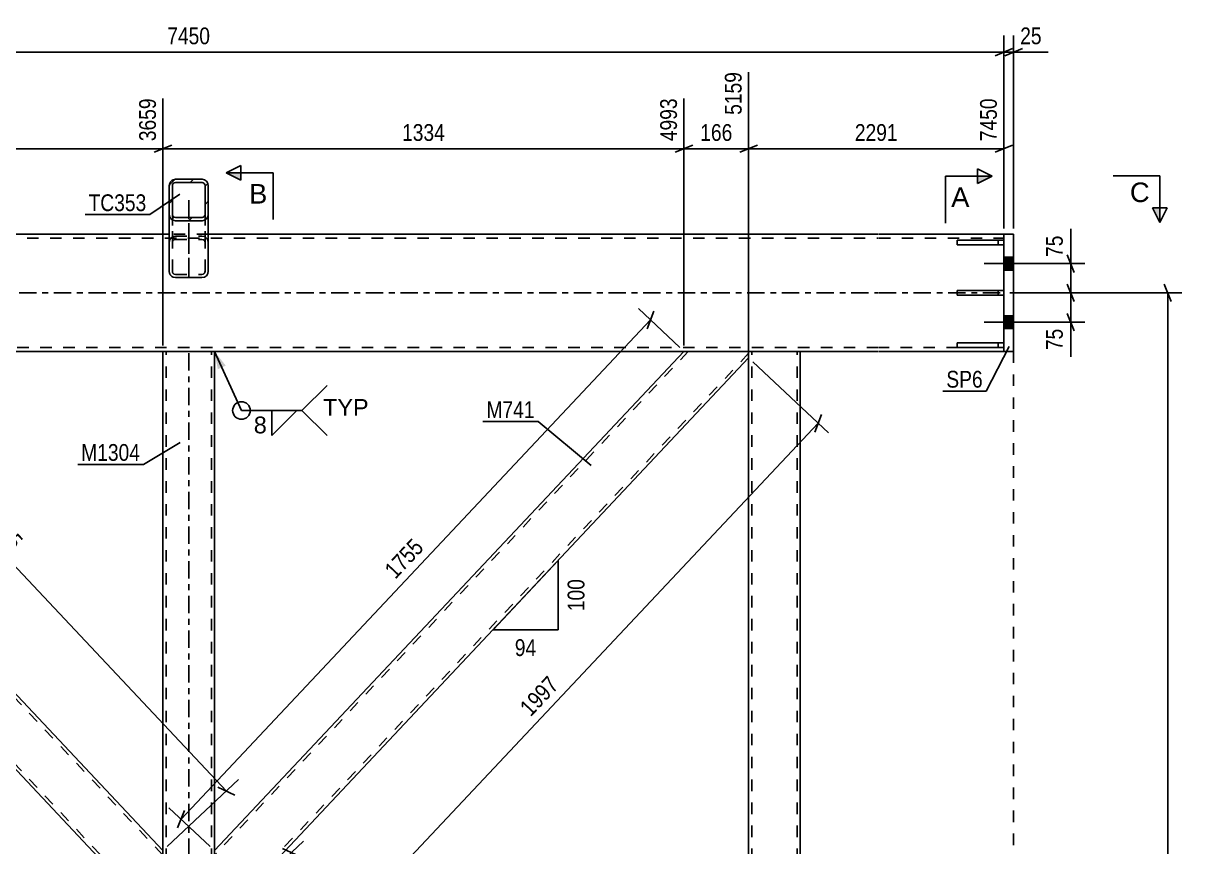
# Model space of a CAD drawing. Header units: millimetres. Extents: x 0 to 841, y 0 to 594.
# Drawn here: x 153.2 to 351, y 291.8 to 432.5 of the extents above; entities that cross this region are included whole.
import ezdxf

# ---------------------------------------------------------------- set-up
doc = ezdxf.new("R2010")
doc.units = ezdxf.units.MM
doc.linetypes.add('DXK_LINE_DOT2', pattern=[3.9198, 1.9599, -1.9599])
doc.linetypes.add('DXK_LINE_DOT3', pattern=[5.9187, 2.979, -0.9799, 0.9799, -0.9799])
doc.styles.add('Arial', font='arial.ttf', dxfattribs={"height": 0.2})
doc.styles.add('Arial Narrow', font='ARIALN.TTF', dxfattribs={"height": 0.2})

# ---------------------------------------------------------------- blocks, each defined once
blk = doc.blocks.new('Part-761543086-2784 - 2711')
at = {"color": 2, "linetype": 'Continuous'}
for p, q in [((178.11, 396.41), (63.7, 396.41)), ((299.16, 396.41), (184.77, 396.41)), ((320.6, 396.41), (299.26, 396.41)), ((63.7, 376.41), (299.16, 376.41)), ((299.26, 376.41), (320.6, 376.41))]:
    blk.add_line(p, q, dxfattribs=at)
at = {"color": 7, "linetype": 'DXK_LINE_DOT2'}
for p, q in [((63.7, 395.74), (299.16, 395.74)), ((184.77, 396.41), (178.11, 396.41)), ((299.26, 395.74), (320.6, 395.74)), ((320.6, 376.41), (320.6, 396.41)), ((299.16, 377.08), (63.7, 377.08)), ((320.6, 377.08), (299.26, 377.08))]:
    blk.add_line(p, q, dxfattribs=at)
at = {"color": 7, "linetype": 'DXK_LINE_DOT3'}
for p, q in [((63.7, 386.41), (299.16, 386.41)), ((299.26, 386.41), (320.6, 386.41))]:
    blk.add_line(p, q, dxfattribs=at)
blk = doc.blocks.new('Bolt-761543086-2791 - 2711')
at = {"linetype": 'Continuous'}
for points in [[(320.6, 392.51), (320.6, 390.31), (322.26, 390.31), (322.26, 392.51)], [(320.6, 392.51), (320.6, 390.31), (322.26, 390.31), (322.26, 392.51)], [(320.6, 382.51), (320.6, 380.31), (322.26, 380.31), (322.26, 382.51)], [(320.6, 382.51), (320.6, 380.31), (322.26, 380.31), (322.26, 382.51)]]:
    blk.add_hatch(color=1, dxfattribs=at).paths.add_polyline_path(points)
at = {"color": 1, "linetype": 'Continuous'}
for p, q in [((322.26, 392.51), (320.6, 392.51)), ((322.26, 392.51), (320.6, 392.51)), ((325.2, 391.41), (317.26, 391.41)), ((325.2, 391.41), (317.26, 391.41)), ((322.26, 390.31), (320.6, 390.31)), ((322.26, 390.31), (320.6, 390.31)), ((322.26, 382.51), (320.6, 382.51)), ((322.26, 382.51), (320.6, 382.51)), ((325.2, 381.41), (317.26, 381.41)), ((325.2, 381.41), (317.26, 381.41)), ((322.26, 380.31), (320.6, 380.31)), ((322.26, 380.31), (320.6, 380.31))]:
    blk.add_line(p, q, dxfattribs=at)
blk = doc.blocks.new('Part-761543086-2831 - 2711')
at = {"color": 7, "linetype": 'DXK_LINE_DOT2'}
for p, q in [((285.83, 376.41), (277.03, 376.41)), ((277.03, 375.31), (277.03, 376.41)), ((277.56, 183.74), (277.56, 376.41)), ((285.3, 183.74), (285.3, 376.41)), ((277.03, 183.74), (277.03, 184.84)), ((285.83, 183.74), (277.03, 183.74))]:
    blk.add_line(p, q, dxfattribs=at)
at = {"color": 2, "linetype": 'Continuous'}
for p, q in [((285.83, 183.74), (285.83, 376.41)), ((277.03, 184.84), (277.03, 375.31))]:
    blk.add_line(p, q, dxfattribs=at)
blk = doc.blocks.new('Part-761543086-2756 - 2711')
at = {"color": 2, "linetype": 'Continuous'}
for p, q in [((322.26, 396.41), (320.6, 396.41)), ((320.6, 396.41), (320.6, 376.41)), ((322.26, 396.41), (322.26, 376.41)), ((322.26, 376.41), (320.6, 376.41))]:
    blk.add_line(p, q, dxfattribs=at)
blk = doc.blocks.new('Part-761543086-2818 - 2711')
at = {"color": 2, "linetype": 'Continuous'}
for p, q in [((85.83, 375.31), (85.83, 376.41)), ((177.04, 291.17), (96.87, 376.41)), ((85.83, 375.31), (175.39, 280.08)), ((177.04, 278.33), (177.04, 291.17))]:
    blk.add_line(p, q, dxfattribs=at)
at = {"color": 7, "linetype": 'DXK_LINE_DOT2'}
for p, q in [((96.87, 376.41), (85.83, 376.41)), ((177.04, 279.11), (85.83, 376.09)), ((177.04, 290.39), (96.14, 376.41)), ((177.04, 278.33), (175.39, 280.08)), ((177.04, 279.11), (177.04, 279.16))]:
    blk.add_line(p, q, dxfattribs=at)
blk = doc.blocks.new('Part-761543086-2766 - 2711')
at = {"color": 2, "linetype": 'Continuous'}
for p, q in [((177.04, 291.17), (177.04, 376.41)), ((185.84, 291.18), (185.84, 376.41)), ((177.04, 186.16), (177.04, 268.98)), ((185.84, 186.16), (185.84, 268.97))]:
    blk.add_line(p, q, dxfattribs=at)
at = {"color": 7, "linetype": 'DXK_LINE_DOT2'}
for p, q in [((185.84, 376.41), (177.04, 376.41)), ((177.57, 183.74), (177.57, 376.41)), ((185.3, 183.74), (185.3, 376.41)), ((177.04, 268.98), (177.04, 291.17)), ((185.84, 268.97), (185.84, 291.18)), ((177.04, 183.74), (177.04, 186.16)), ((185.84, 183.74), (185.84, 186.16)), ((177.04, 183.74), (185.84, 183.74))]:
    blk.add_line(p, q, dxfattribs=at)
at = {"color": 7, "linetype": 'DXK_LINE_DOT3'}
blk.add_line((181.44, 183.74), (181.44, 376.41), dxfattribs=at)
blk = doc.blocks.new('Part-761543086-2768 - 2711')
at = {"color": 2, "linetype": 'Continuous'}
for p, q in [((312.6, 386.81), (320.6, 386.81)), ((312.6, 386.01), (312.6, 386.81)), ((320.6, 386.01), (312.6, 386.01)), ((320.6, 386.81), (320.6, 386.01))]:
    blk.add_line(p, q, dxfattribs=at)
at = {"color": 7, "linetype": 'DXK_LINE_DOT2'}
blk.add_line((319.6, 386.01), (319.6, 386.81), dxfattribs=at)
blk = doc.blocks.new('Part-761543086-2769 - 2711')
at = {"color": 2, "linetype": 'Continuous'}
for p, q in [((320.6, 395.43), (312.6, 395.43)), ((312.6, 394.63), (312.6, 395.43)), ((320.6, 394.63), (312.6, 394.63)), ((320.6, 395.43), (320.6, 394.63))]:
    blk.add_line(p, q, dxfattribs=at)
at = {"color": 7, "linetype": 'DXK_LINE_DOT2'}
blk.add_line((319.6, 394.63), (319.6, 395.43), dxfattribs=at)
blk = doc.blocks.new('Part-761543086-2770 - 2711')
at = {"color": 2, "linetype": 'Continuous'}
for p, q in [((312.6, 377.9), (320.6, 377.9)), ((312.6, 377.1), (312.6, 377.9)), ((320.6, 377.9), (320.6, 377.1)), ((320.6, 377.1), (312.6, 377.1))]:
    blk.add_line(p, q, dxfattribs=at)
at = {"color": 7, "linetype": 'DXK_LINE_DOT2'}
blk.add_line((319.6, 377.1), (319.6, 377.9), dxfattribs=at)
blk = doc.blocks.new('Part-761543086-2771 - 2711')
at = {"color": 7, "linetype": 'DXK_LINE_DOT2'}
for p, q in [((320.6, 386.81), (312.6, 386.81)), ((312.6, 386.81), (312.6, 386.01)), ((312.6, 386.01), (320.6, 386.01)), ((319.6, 386.01), (319.6, 386.81)), ((320.6, 386.01), (320.6, 386.81))]:
    blk.add_line(p, q, dxfattribs=at)
blk = doc.blocks.new('Part-761543086-2772 - 2711')
at = {"color": 7, "linetype": 'DXK_LINE_DOT2'}
for p, q in [((320.6, 395.43), (312.6, 395.43)), ((312.6, 395.43), (312.6, 394.63)), ((312.6, 394.63), (320.6, 394.63)), ((319.6, 394.63), (319.6, 395.43)), ((320.6, 394.63), (320.6, 395.43))]:
    blk.add_line(p, q, dxfattribs=at)
blk = doc.blocks.new('Part-761543086-2773 - 2711')
at = {"color": 7, "linetype": 'DXK_LINE_DOT2'}
for p, q in [((320.6, 377.9), (312.6, 377.9)), ((312.6, 377.9), (312.6, 377.1)), ((319.6, 377.1), (319.6, 377.9)), ((320.6, 377.1), (320.6, 377.9)), ((312.6, 377.1), (320.6, 377.1))]:
    blk.add_line(p, q, dxfattribs=at)
blk = doc.blocks.new('Part-761543086-2836 - 2711')
at = {"linetype": 'Continuous'}
h = blk.add_hatch(dxfattribs=at)
h.set_pattern_fill('', scale=0.7, style=0, pattern_type=0)
h.set_pattern_definition([(45, (184.6912, 405.105), (-1.57154, 1.57154), [])])
h.paths.add_polyline_path([(184.77, 404.67), (184.69, 405.1), (184.46, 405.47), (184.11, 405.72), (183.71, 405.81), (179.17, 405.81), (178.76, 405.72), (178.42, 405.47), (178.19, 405.1), (178.11, 404.67), (178.11, 399.85), (178.19, 399.41), (178.42, 399.04), (178.76, 398.8), (179.17, 398.71), (183.71, 398.71), (184.11, 398.8), (184.46, 399.04), (184.69, 399.41), (184.77, 399.85)])
h.paths.add_polyline_path([(184.2, 399.63), (184.08, 399.44), (183.91, 399.32), (183.71, 399.28), (179.17, 399.28), (178.97, 399.32), (178.8, 399.44), (178.68, 399.63), (178.64, 399.85), (178.64, 404.67), (178.68, 404.89), (178.8, 405.07), (178.97, 405.19), (179.17, 405.24), (183.71, 405.24), (183.91, 405.19), (184.08, 405.07), (184.2, 404.89), (184.24, 404.67), (184.24, 399.85)])
at = {"color": 2, "linetype": 'Continuous'}
for p, q in [((179.17, 405.81), (178.76, 405.72)), ((179.17, 405.81), (183.71, 405.81)), ((184.11, 405.72), (183.71, 405.81)), ((178.1, 394.96), (178.11, 404.67)), ((178.19, 405.1), (178.11, 404.67)), ((178.11, 399.85), (178.11, 404.67)), ((178.64, 404.67), (178.68, 404.89)), ((178.64, 399.85), (178.64, 404.67)), ((178.97, 405.19), (179.17, 405.24)), ((179.17, 405.24), (183.71, 405.24)), ((183.71, 405.24), (183.91, 405.19)), ((184.2, 404.89), (184.24, 404.67)), ((184.24, 399.85), (184.24, 404.67)), ((184.77, 404.67), (184.69, 405.1)), ((184.77, 399.85), (184.77, 404.67)), ((178.1, 390.14), (178.11, 399.85)), ((178.11, 399.85), (178.19, 399.41)), ((178.68, 399.63), (178.64, 399.85)), ((184.24, 399.85), (184.2, 399.63)), ((184.69, 399.41), (184.77, 399.85)), ((184.77, 390.14), (184.77, 399.85)), ((178.76, 398.8), (179.17, 398.71)), ((179.17, 399.28), (178.97, 399.32)), ((179.17, 399.28), (183.71, 399.28)), ((179.17, 398.71), (183.71, 398.71)), ((183.91, 399.32), (183.71, 399.28)), ((183.71, 398.71), (184.11, 398.8)), ((178.18, 389.71), (178.1, 390.14)), ((184.77, 390.14), (184.69, 389.71)), ((179.17, 389.01), (178.76, 389.09)), ((179.17, 389.01), (183.7, 389.01)), ((184.11, 389.09), (183.7, 389.01))]:
    blk.add_line(p, q, dxfattribs=at)
at = {"color": 7, "linetype": 'DXK_LINE_DOT2'}
for p, q in [((178.64, 394.96), (178.64, 404.67)), ((184.24, 394.96), (184.24, 404.67)), ((184.77, 394.96), (184.77, 404.67)), ((178.64, 390.14), (178.64, 399.85)), ((184.24, 390.14), (184.24, 399.85)), ((178.76, 396.01), (179.17, 396.1)), ((179.17, 396.1), (183.7, 396.1)), ((183.7, 396.1), (184.11, 396.01)), ((178.1, 394.96), (178.18, 395.4)), ((178.1, 390.14), (178.1, 394.96)), ((178.68, 395.18), (178.64, 394.96)), ((178.64, 390.14), (178.64, 394.96)), ((179.17, 395.53), (178.97, 395.49)), ((179.17, 395.53), (183.7, 395.53)), ((183.91, 395.49), (183.7, 395.53)), ((184.24, 394.96), (184.2, 395.18)), ((184.24, 390.14), (184.24, 394.96)), ((184.69, 395.4), (184.77, 394.96)), ((184.77, 390.14), (184.77, 394.96)), ((178.64, 390.14), (178.68, 389.92)), ((184.2, 389.92), (184.24, 390.14)), ((178.97, 389.62), (179.17, 389.57)), ((179.17, 389.57), (183.7, 389.57)), ((183.7, 389.57), (183.91, 389.62))]:
    blk.add_line(p, q, dxfattribs=at)
at = {"color": 7, "linetype": 'DXK_LINE_DOT3'}
blk.add_line((181.44, 389.13), (181.44, 402.26), dxfattribs=at)
at = {"color": 2, "linetype": 'Continuous'}
for centre, radius, start, end in [((179.22, 404.71), 1.1, 114.3209, 159.2416), ((183.66, 404.71), 1.1, 20.7582, 65.681), ((179.2, 404.69), 0.552, 114.3209, 159.2416), ((183.68, 404.69), 0.552, 20.7582, 65.681), ((179.2, 399.82), 0.552, 200.7582, 245.681), ((183.68, 399.82), 0.552, 294.3209, 339.2416), ((179.22, 399.8), 1.1, 200.7582, 245.681), ((183.66, 399.8), 1.1, 294.3209, 339.2416), ((179.22, 390.1), 1.1, 200.7582, 245.681), ((183.66, 390.1), 1.1, 294.3209, 339.2416)]:
    blk.add_arc(centre, radius, start, end, dxfattribs=at)
at = {"color": 7, "linetype": 'DXK_LINE_DOT2'}
for centre, radius, start, end in [((179.22, 395.01), 1.1, 114.3209, 159.2416), ((183.66, 395.01), 1.1, 20.7582, 65.681), ((179.19, 394.99), 0.552, 114.3209, 159.2416), ((183.68, 394.99), 0.552, 20.7582, 65.681), ((179.19, 390.12), 0.552, 200.7582, 245.681), ((183.68, 390.12), 0.552, 294.3209, 339.2416)]:
    blk.add_arc(centre, radius, start, end, dxfattribs=at)
blk = doc.blocks.new('Part-761543086-2845 - 2711')
at = {"color": 2, "linetype": 'Continuous'}
blk.add_line((178.1, 404.67), (178.1, 396.41), dxfattribs=at)
at = {"color": 7, "linetype": 'DXK_LINE_DOT2'}
for p, q in [((178.64, 404.67), (178.64, 394.96)), ((184.24, 404.67), (184.24, 394.96)), ((184.77, 404.67), (184.77, 394.96)), ((178.1, 399.85), (178.1, 390.14)), ((178.64, 399.85), (178.64, 390.14)), ((184.24, 399.85), (184.24, 390.14)), ((184.77, 399.85), (184.77, 390.14)), ((178.1, 396.41), (178.1, 394.96)), ((178.97, 396.06), (178.76, 396.01)), ((179.17, 396.1), (178.97, 396.06)), ((179.17, 396.1), (183.7, 396.1)), ((184.11, 396.01), (183.7, 396.1)), ((178.17, 395.33), (178.1, 394.96)), ((178.1, 390.14), (178.1, 394.96)), ((178.18, 395.4), (178.17, 395.33)), ((178.64, 394.96), (178.68, 395.18)), ((178.64, 390.14), (178.64, 394.96)), ((178.97, 395.49), (179.17, 395.53)), ((179.17, 395.53), (183.7, 395.53)), ((183.7, 395.53), (183.91, 395.49)), ((184.2, 395.18), (184.24, 394.96)), ((184.24, 390.14), (184.24, 394.96)), ((184.69, 395.39), (184.69, 395.4)), ((184.77, 394.96), (184.69, 395.39)), ((184.77, 390.14), (184.77, 394.96)), ((178.1, 390.14), (178.18, 389.71)), ((178.68, 389.92), (178.64, 390.14)), ((184.24, 390.14), (184.2, 389.92)), ((184.69, 389.71), (184.77, 390.14)), ((178.76, 389.09), (179.17, 389.01)), ((179.17, 389.57), (178.97, 389.62)), ((179.17, 389.57), (183.7, 389.57)), ((179.17, 389.01), (183.7, 389.01)), ((183.91, 389.62), (183.7, 389.57)), ((183.7, 389.01), (184.11, 389.09))]:
    blk.add_line(p, q, dxfattribs=at)
at = {"color": 7, "linetype": 'DXK_LINE_DOT3'}
blk.add_line((181.44, 402.26), (181.44, 389.13), dxfattribs=at)
at = {"color": 7, "linetype": 'DXK_LINE_DOT2'}
for centre, radius, start, end in [((179.22, 395.01), 1.1, 114.3196, 159.2417), ((183.66, 395.01), 1.1, 20.7584, 65.6797), ((179.19, 394.99), 0.552, 114.3196, 159.2417), ((183.68, 394.99), 0.552, 20.7584, 65.6797), ((179.22, 390.1), 1.1, 200.7584, 245.6797), ((179.19, 390.12), 0.552, 200.7584, 245.6797), ((183.68, 390.12), 0.552, 294.3196, 339.2417), ((183.66, 390.1), 1.1, 294.3196, 339.2417)]:
    blk.add_arc(centre, radius, start, end, dxfattribs=at)
blk = doc.blocks.new('Part-761543086-2863 - 2711')
at = {"color": 2, "linetype": 'Continuous'}
for p, q in [((185.84, 291.18), (265.99, 376.41)), ((277.03, 375.31), (277.03, 376.41)), ((277.03, 375.31), (187.47, 280.08)), ((185.84, 279.9), (185.84, 291.18)), ((185.84, 278.34), (185.84, 279.9))]:
    blk.add_line(p, q, dxfattribs=at)
at = {"color": 7, "linetype": 'DXK_LINE_DOT2'}
for p, q in [((266.72, 376.41), (185.84, 290.41)), ((277.03, 376.09), (185.84, 279.12)), ((277.03, 376.41), (265.99, 376.41)), ((187.47, 280.08), (185.84, 278.34)), ((185.84, 278.46), (185.84, 279.9)), ((185.84, 279.12), (185.84, 279.18))]:
    blk.add_line(p, q, dxfattribs=at)
blk = doc.blocks.new('Line-761543086-3507 - 2711')
at = {"color": 1, "linetype": 'DXK_LINE_DOT2'}
blk.add_line((322.26, 376.41), (322.26, 191.74), dxfattribs=at)
blk = doc.blocks.new('StraightDimension-761543086-3258 - 2711')
at = {"color": 7, "linetype": 'Continuous'}
for p, q in [((331.41, 387.91), (332.61, 384.91)), ((321.6, 386.41), (334.41, 386.41)), ((332.01, 381.41), (332.01, 386.41)), ((332.61, 379.91), (331.41, 382.91)), ((323.26, 381.41), (334.41, 381.41))]:
    blk.add_line(p, q, dxfattribs=at)
at = {"color": 0}
blk.add_wipeout([(331.26, 380.89), (327.06, 380.89), (327.06, 376.03), (331.26, 376.03)], dxfattribs=at)
at = {"color": 7, "linetype": 'Continuous'}
blk.add_line((332.01, 381.41), (332.01, 375.5), dxfattribs=at)
blk.add_line((332.01, 381.41), (332.01, 375.5), dxfattribs=at)
at = {"color": 3, "style": 'Arial Narrow'}
blk.add_text('75', height=2.863, rotation=90.0002, dxfattribs=at).set_placement((330.66, 376.63))
blk = doc.blocks.new('StraightDimension-761543086-3124 - 2711')
at = {"color": 7, "linetype": 'Continuous'}
for p, q in [((349.18, 384.91), (347.98, 387.91)), ((321.6, 386.41), (350.98, 386.41)), ((348.58, 173.74), (348.58, 386.41)), ((347.98, 175.24), (349.18, 172.24)), ((321.6, 173.74), (350.98, 173.74))]:
    blk.add_line(p, q, dxfattribs=at)
at = {"color": 0}
blk.add_wipeout([(347.83, 284.33), (343.63, 284.33), (343.63, 275.82), (347.83, 275.82)], dxfattribs=at)
at = {"color": 3, "style": 'Arial Narrow'}
blk.add_text('3190', height=2.863, rotation=90.0002, dxfattribs=at).set_placement((347.23, 276.42))
blk = doc.blocks.new('StraightDimension-761543086-2913 - 2711')
at = {"color": 7, "linetype": 'Continuous'}
for p, q in [((277.03, 376.31), (277.03, 424.12)), ((320.6, 397.41), (320.6, 419.62)), ((278.53, 411.61), (275.53, 410.41)), ((319.1, 410.41), (322.1, 411.61)), ((277.03, 411.01), (320.6, 411.01))]:
    blk.add_line(p, q, dxfattribs=at)
at = {"color": 0, "linetype": 'Continuous'}
blk.add_wipeout([(320, 420.22), (315.8, 420.22), (315.8, 411.71), (320, 411.71)], dxfattribs=at)
at = {"color": 0}
blk.add_wipeout([(303.07, 411.76), (303.07, 415.96), (294.56, 415.96), (294.56, 411.76)], dxfattribs=at)
at = {"color": 3, "linetype": 'Continuous', "style": 'Arial Narrow'}
blk.add_text('7450', height=2.863, rotation=90.0002, dxfattribs=at).set_placement((319.4, 412.31))
at = {"color": 3, "style": 'Arial Narrow'}
blk.add_text('2291', height=2.863, dxfattribs=at).set_placement((295.16, 412.36))
blk = doc.blocks.new('StraightDimension-761543086-2922 - 2711')
at = {"color": 7, "linetype": 'Continuous'}
for p, q in [((277.03, 376.31), (277.03, 424.12)), ((265.99, 377.41), (265.99, 419.62)), ((264.49, 410.41), (267.49, 411.61)), ((278.53, 411.61), (275.53, 410.41)), ((265.99, 411.01), (277.03, 411.01))]:
    blk.add_line(p, q, dxfattribs=at)
at = {"color": 0}
blk.add_wipeout([(274.85, 411.76), (274.85, 415.96), (268.17, 415.96), (268.17, 411.76)], dxfattribs=at)
at = {"color": 0, "linetype": 'Continuous'}
blk.add_wipeout([(276.43, 424.72), (272.23, 424.72), (272.23, 416.21), (276.43, 416.21)], dxfattribs=at)
at = {"color": 3, "linetype": 'Continuous', "style": 'Arial Narrow'}
blk.add_text('5159', height=2.863, rotation=90.0002, dxfattribs=at).set_placement((275.83, 416.81))
at = {"color": 3, "style": 'Arial Narrow'}
blk.add_text('166', height=2.863, dxfattribs=at).set_placement((268.77, 412.36))
blk = doc.blocks.new('StraightDimension-761543086-2936 - 2711')
at = {"color": 7, "linetype": 'Continuous'}
for p, q in [((177.04, 377.41), (177.04, 419.62)), ((265.99, 377.41), (265.99, 419.62)), ((178.54, 411.61), (175.54, 410.41)), ((264.49, 410.41), (267.49, 411.61)), ((177.04, 411.01), (265.99, 411.01))]:
    blk.add_line(p, q, dxfattribs=at)
at = {"color": 0, "linetype": 'Continuous'}
blk.add_wipeout([(265.39, 420.22), (261.19, 420.22), (261.19, 411.71), (265.39, 411.71)], dxfattribs=at)
at = {"color": 0}
blk.add_wipeout([(225.77, 411.76), (225.77, 415.96), (217.26, 415.96), (217.26, 411.76)], dxfattribs=at)
at = {"color": 3, "linetype": 'Continuous', "style": 'Arial Narrow'}
blk.add_text('4993', height=2.863, rotation=90.0002, dxfattribs=at).set_placement((264.79, 412.31))
at = {"color": 3, "style": 'Arial Narrow'}
blk.add_text('1334', height=2.863, dxfattribs=at).set_placement((217.86, 412.36))
blk = doc.blocks.new('StraightDimension-761543086-2947 - 2711')
at = {"color": 7, "linetype": 'Continuous'}
for p, q in [((85.83, 376.31), (85.83, 424.12)), ((177.04, 377.41), (177.04, 419.62)), ((87.33, 411.61), (84.33, 410.41)), ((175.54, 410.41), (178.54, 411.61)), ((85.83, 411.01), (177.04, 411.01))]:
    blk.add_line(p, q, dxfattribs=at)
at = {"color": 0, "linetype": 'Continuous'}
blk.add_wipeout([(176.44, 420.22), (172.24, 420.22), (172.24, 411.71), (176.44, 411.71)], dxfattribs=at)
at = {"color": 0}
blk.add_wipeout([(135.69, 411.76), (135.69, 415.96), (127.18, 415.96), (127.18, 411.76)], dxfattribs=at)
at = {"color": 3, "linetype": 'Continuous', "style": 'Arial Narrow'}
blk.add_text('3659', height=2.863, rotation=90.0002, dxfattribs=at).set_placement((175.84, 412.31))
at = {"color": 3, "style": 'Arial Narrow'}
blk.add_text('1368', height=2.863, dxfattribs=at).set_placement((127.78, 412.36))
blk = doc.blocks.new('StraightDimension-761543086-2999 - 2711')
at = {"color": 7, "linetype": 'Continuous'}
for p, q in [((85.1, 374.62), (72.2, 362.49)), ((75.41, 363.45), (72.48, 364.81)), ((73.95, 364.13), (165.15, 267.15)), ((176.31, 277.64), (163.4, 265.51)), ((163.69, 267.83), (166.62, 266.47))]:
    blk.add_line(p, q, dxfattribs=at)
at = {"color": 0}
blk.add_wipeout([(123.01, 313.06), (126.07, 315.93), (120.24, 322.13), (117.18, 319.26)], dxfattribs=at)
at = {"color": 3, "style": 'Arial Narrow'}
blk.add_text('1997', height=2.863, rotation=-46.7591, dxfattribs=at).set_placement((118.03, 319.23))
blk = doc.blocks.new('StraightDimension-761543086-3032 - 2711')
at = {"color": 7, "linetype": 'Continuous'}
for p, q in [((180.13, 296.55), (260.28, 381.78)), ((265.26, 377.1), (258.21, 383.73)), ((259.69, 380.27), (260.87, 383.28)), ((185.11, 291.87), (178.06, 298.5)), ((180.72, 298.05), (179.54, 295.05))]:
    blk.add_line(p, q, dxfattribs=at)
at = {"color": 0}
blk.add_wipeout([(222.58, 342.78), (219.52, 345.65), (213.68, 339.45), (216.74, 336.58)], dxfattribs=at)
at = {"color": 3, "style": 'Arial Narrow'}
blk.add_text('1755', height=2.863, rotation=46.7591, dxfattribs=at).set_placement((216.72, 337.42))
blk = doc.blocks.new('StraightDimension-761543086-3053 - 2711')
at = {"color": 7, "linetype": 'Continuous'}
for p, q in [((277.76, 374.62), (290.65, 362.5)), ((197.7, 267.18), (288.9, 364.15)), ((288.31, 362.64), (289.49, 365.65)), ((186.56, 277.65), (199.45, 265.53)), ((198.29, 268.68), (197.11, 265.67))]:
    blk.add_line(p, q, dxfattribs=at)
at = {"color": 0}
blk.add_wipeout([(245.67, 319.28), (242.61, 322.15), (236.78, 315.95), (239.84, 313.08)], dxfattribs=at)
at = {"color": 3, "style": 'Arial Narrow'}
blk.add_text('1997', height=2.863, rotation=46.7591, dxfattribs=at).set_placement((239.81, 313.92))
blk = doc.blocks.new('StraightDimension-761543086-3068 - 2711')
at = {"color": 7, "linetype": 'Continuous'}
for p, q in [((188.2, 280.76), (201.01, 292.81)), ((200.4, 290.18), (197.47, 291.54)), ((198.94, 290.86), (288.5, 195.63)), ((277.76, 185.53), (290.57, 197.58)), ((287.03, 196.31), (289.96, 194.95))]:
    blk.add_line(p, q, dxfattribs=at)
at = {"color": 0}
blk.add_wipeout([(247.18, 240.66), (250.24, 243.53), (244.41, 249.74), (241.35, 246.86)], dxfattribs=at)
at = {"color": 3, "style": 'Arial Narrow'}
blk.add_text('1961', height=2.863, rotation=-46.7591, dxfattribs=at).set_placement((242.2, 246.83))
blk = doc.blocks.new('StraightDimension-761543086-3086 - 2711')
at = {"color": 7, "linetype": 'Continuous'}
for p, q in [((97.6, 377.1), (109.77, 388.54)), ((109.16, 385.91), (106.23, 387.27)), ((107.7, 386.59), (187.86, 301.35)), ((177.76, 291.86), (189.94, 303.3)), ((186.39, 302.03), (189.32, 300.67))]:
    blk.add_line(p, q, dxfattribs=at)
at = {"color": 0}
blk.add_wipeout([(151.24, 341.38), (154.3, 344.26), (148.47, 350.46), (145.41, 347.58)], dxfattribs=at)
at = {"color": 3, "style": 'Arial Narrow'}
blk.add_text('1755', height=2.863, rotation=-46.7591, dxfattribs=at).set_placement((146.26, 347.56))
blk = doc.blocks.new('StraightDimension-761543086-3271 - 2711')
at = {"color": 7, "linetype": 'Continuous'}
for p, q in [((331.41, 392.91), (332.61, 389.91)), ((323.26, 391.41), (334.41, 391.41)), ((332.01, 386.41), (332.01, 391.41)), ((332.61, 384.91), (331.41, 387.91)), ((321.6, 386.41), (334.41, 386.41))]:
    blk.add_line(p, q, dxfattribs=at)
at = {"color": 0}
blk.add_wipeout([(331.26, 396.79), (327.06, 396.79), (327.06, 391.94), (331.26, 391.94)], dxfattribs=at)
at = {"color": 7, "linetype": 'Continuous'}
blk.add_line((332.01, 391.41), (332.01, 397.32), dxfattribs=at)
blk.add_line((332.01, 391.41), (332.01, 397.32), dxfattribs=at)
at = {"color": 3, "style": 'Arial Narrow'}
blk.add_text('75', height=2.863, rotation=90.0002, dxfattribs=at).set_placement((330.66, 392.54))
blk = doc.blocks.new('StraightDimension-761543086-3370 - 2711')
at = {"color": 7, "linetype": 'Continuous'}
for p, q in [((320.6, 397.41), (320.6, 430.36)), ((42.26, 427.51), (320.6, 427.51)), ((319.1, 426.91), (322.1, 428.11))]:
    blk.add_line(p, q, dxfattribs=at)
at = {"color": 0}
blk.add_wipeout([(185.69, 428.26), (185.69, 432.46), (177.17, 432.46), (177.17, 428.26)], dxfattribs=at)
at = {"color": 3, "style": 'Arial Narrow'}
blk.add_text('7450', height=2.863, dxfattribs=at).set_placement((177.77, 428.86))
blk = doc.blocks.new('StraightDimension-761543086-3374 - 2711')
at = {"color": 7, "linetype": 'Continuous'}
for p, q in [((320.6, 397.41), (320.6, 430.36)), ((322.26, 397.41), (322.26, 430.36)), ((319.1, 426.91), (322.1, 428.11)), ((320.6, 427.51), (322.26, 427.51)), ((323.76, 428.11), (320.76, 426.91))]:
    blk.add_line(p, q, dxfattribs=at)
at = {"color": 0}
blk.add_wipeout([(327.65, 428.26), (327.65, 432.46), (322.79, 432.46), (322.79, 428.26)], dxfattribs=at)
at = {"color": 7, "linetype": 'Continuous'}
blk.add_line((322.26, 427.51), (328.17, 427.51), dxfattribs=at)
blk.add_line((322.26, 427.51), (328.17, 427.51), dxfattribs=at)
at = {"color": 3, "style": 'Arial Narrow'}
blk.add_text('25', height=2.863, dxfattribs=at).set_placement((323.39, 428.86))
blk = doc.blocks.new('AngleDimension-761543086-7524 - 2711')
at = {"color": 7, "linetype": 'Continuous'}
for p, q in [((244.49, 340.7), (233.39, 328.9)), ((244.49, 340.7), (244.49, 328.9)), ((233.81, 329.35), (233.39, 328.9)), ((244.49, 328.9), (233.39, 328.9))]:
    blk.add_line(p, q, dxfattribs=at)
at = {"color": 0}
for points in [[(249.59, 338.15), (245.39, 338.15), (245.39, 331.46), (249.59, 331.46)], [(241.37, 323.8), (241.37, 328), (236.51, 328), (236.51, 323.8)]]:
    blk.add_wipeout(points, dxfattribs=at)
at = {"color": 3, "style": 'Arial Narrow'}
blk.add_text('100', height=2.863, rotation=90.0002, dxfattribs=at).set_placement((248.99, 332.06))
blk.add_text('94', height=2.863, dxfattribs=at).set_placement((237.11, 324.4))
blk = doc.blocks.new('Mark-761543086-2752 - 2711')
at = {"color": 0}
blk.add_wipeout([(316.99, 370.23), (316.99, 373.23), (310.78, 373.23), (310.78, 370.23)], dxfattribs=at)
blk.add_wipeout([(316.99, 370.23), (316.99, 373.23), (310.78, 373.23), (310.78, 370.23)], dxfattribs=at)
at = {"color": 30, "linetype": 'Continuous'}
for p in [(321.53, 377.26), (310.18, 369.63)]:
    blk.add_line(p, (317.59, 369.63), dxfattribs=at)
at = {"color": 3, "style": 'Arial Narrow'}
blk.add_text('SP6', height=2.863, dxfattribs=at).set_placement((310.78, 370.23))
blk = doc.blocks.new('Mark-761543086-2762 - 2711')
at = {"color": 0}
blk.add_wipeout([(173.13, 357.73), (173.13, 360.73), (163.08, 360.73), (163.08, 357.73)], dxfattribs=at)
blk.add_wipeout([(173.13, 357.73), (173.13, 360.73), (163.08, 360.73), (163.08, 357.73)], dxfattribs=at)
at = {"color": 30, "linetype": 'Continuous'}
for p in [(179.96, 360.88), (162.48, 357.13)]:
    blk.add_line(p, (173.73, 357.13), dxfattribs=at)
at = {"color": 3, "style": 'Arial Narrow'}
blk.add_text('M1304', height=2.863, dxfattribs=at).set_placement((163.08, 357.73))
blk = doc.blocks.new('Mark-761543086-2832 - 2711')
at = {"color": 0}
blk.add_wipeout([(174.2, 400.37), (174.2, 403.37), (164.34, 403.37), (164.34, 400.37)], dxfattribs=at)
blk.add_wipeout([(174.2, 400.37), (174.2, 403.37), (164.34, 403.37), (164.34, 400.37)], dxfattribs=at)
at = {"color": 30, "linetype": 'Continuous'}
for p in [(179.91, 403.25), (163.74, 399.77)]:
    blk.add_line(p, (174.8, 399.77), dxfattribs=at)
at = {"color": 3, "style": 'Arial Narrow'}
blk.add_text('TC353', height=2.863, dxfattribs=at).set_placement((164.34, 400.37))
blk = doc.blocks.new('Mark-761543086-2859 - 2711')
at = {"color": 0}
blk.add_wipeout([(240.49, 365.03), (240.49, 368.03), (232.26, 368.03), (232.26, 365.03)], dxfattribs=at)
blk.add_wipeout([(240.49, 365.03), (240.49, 368.03), (232.26, 368.03), (232.26, 365.03)], dxfattribs=at)
at = {"color": 30, "linetype": 'Continuous'}
for p in [(231.66, 364.43), (250.17, 356.96)]:
    blk.add_line(p, (241.09, 364.43), dxfattribs=at)
at = {"color": 3, "style": 'Arial Narrow'}
blk.add_text('M741', height=2.863, dxfattribs=at).set_placement((232.26, 365.03))
blk = doc.blocks.new('SectionMark-761543086-3466 - 2711')
at = {"linetype": 'Continuous'}
blk.add_hatch(color=6, dxfattribs=at).paths.add_polyline_path([(345.99, 400.91), (347.24, 400.91), (347.24, 398.41)])
at = {"color": 6, "linetype": 'Continuous'}
for p, q in [((347.24, 406.41), (339.24, 406.41)), ((347.24, 406.41), (347.24, 398.41)), ((345.99, 400.91), (348.49, 400.91)), ((347.24, 398.41), (345.99, 400.91)), ((348.49, 400.91), (347.24, 398.41))]:
    blk.add_line(p, q, dxfattribs=at)
at = {"color": 0, "linetype": 'Continuous'}
blk.add_wipeout([(345.49, 401.91), (345.49, 405.41), (342.12, 405.41), (342.12, 401.91)], dxfattribs=at)
at = {"color": 3, "linetype": 'Continuous', "style": 'Arial'}
blk.add_text('C', height=3.34, dxfattribs=at).set_placement((342.12, 401.91))
blk = doc.blocks.new('SectionMark-761543086-3468 - 2711')
at = {"linetype": 'Continuous'}
for points in [[(190.35, 406.91), (190.35, 405.66), (187.85, 406.91)], [(190.35, 127.22), (190.35, 125.97), (187.85, 125.97)]]:
    blk.add_hatch(color=6, dxfattribs=at).paths.add_polyline_path(points)
at = {"color": 6, "linetype": 'Continuous'}
for p, q in [((187.85, 406.91), (190.35, 408.16)), ((190.35, 405.66), (190.35, 408.16)), ((195.85, 406.91), (187.85, 406.91)), ((187.85, 406.91), (190.35, 405.66)), ((195.85, 406.91), (195.85, 398.91)), ((195.85, 125.97), (195.85, 133.97)), ((187.85, 125.97), (190.35, 127.22)), ((190.35, 127.22), (190.35, 124.72)), ((195.85, 125.97), (187.85, 125.97)), ((190.35, 124.72), (187.85, 125.97))]:
    blk.add_line(p, q, dxfattribs=at)
at = {"color": 0, "linetype": 'Continuous'}
for points in [[(194.85, 401.66), (194.85, 405.16), (191.74, 405.16), (191.74, 401.66)], [(194.85, 127.72), (194.85, 131.22), (191.74, 131.22), (191.74, 127.72)]]:
    blk.add_wipeout(points, dxfattribs=at)
at = {"color": 3, "linetype": 'Continuous', "style": 'Arial'}
for p in [(191.74, 401.66), (191.74, 127.72)]:
    blk.add_text('B', height=3.34, dxfattribs=at).set_placement(p)
blk = doc.blocks.new('SectionMark-761543086-3470 - 2711')
at = {"linetype": 'Continuous'}
for points in [[(316.11, 405.08), (316.11, 406.33), (318.61, 406.33)], [(316.11, 149.13), (316.11, 150.38), (318.61, 149.13)]]:
    blk.add_hatch(color=6, dxfattribs=at).paths.add_polyline_path(points)
at = {"color": 6, "linetype": 'Continuous'}
for p, q in [((316.11, 405.08), (316.11, 407.58)), ((316.11, 407.58), (318.61, 406.33)), ((310.61, 406.33), (310.61, 398.33)), ((310.61, 406.33), (318.61, 406.33)), ((318.61, 406.33), (316.11, 405.08)), ((310.61, 149.13), (310.61, 157.13)), ((318.61, 149.13), (316.11, 150.38)), ((316.11, 150.38), (316.11, 147.88)), ((310.61, 149.13), (318.61, 149.13)), ((318.61, 149.13), (316.11, 147.88))]:
    blk.add_line(p, q, dxfattribs=at)
at = {"color": 0, "linetype": 'Continuous'}
for points in [[(314.72, 401.08), (314.72, 404.58), (311.61, 404.58), (311.61, 401.08)], [(314.72, 150.88), (314.72, 154.38), (311.61, 154.38), (311.61, 150.88)]]:
    blk.add_wipeout(points, dxfattribs=at)
at = {"color": 3, "linetype": 'Continuous', "style": 'Arial'}
for p in [(311.61, 401.08), (311.61, 150.88)]:
    blk.add_text('A', height=3.34, dxfattribs=at).set_placement(p)
blk = doc.blocks.new('WeldMark-761543086-3490 - 2711')
at = {"linetype": 'Continuous'}
blk.add_hatch(color=30, dxfattribs=at).paths.add_polyline_path([(186.4, 373.37), (185.84, 376.41), (187.76, 373.99)])
at = {"color": 30, "linetype": 'Continuous'}
blk.add_line((185.84, 376.41), (190.44, 366.32), dxfattribs=at)
at = {"color": 3, "linetype": 'Continuous'}
for q in [(205.05, 370.61), (205.05, 362.04)]:
    blk.add_line((200.77, 366.32), q, dxfattribs=at)
blk.add_arc((190.44, 366.32), 1.5, 90, 270, dxfattribs=at)
at = {"color": 0}
blk.add_wipeout([(194.97, 362.22), (194.97, 365.62), (192.34, 365.62), (192.34, 362.22)], dxfattribs=at)
at = {"color": 30, "linetype": 'Continuous'}
blk.add_line((190.44, 366.32), (200.77, 366.32), dxfattribs=at)
at = {"color": 3, "linetype": 'Continuous'}
for p, q in [((195.62, 366.32), (199.91, 366.32)), ((199.91, 366.32), (195.62, 362.04)), ((195.62, 362.04), (195.62, 366.32))]:
    blk.add_line(p, q, dxfattribs=at)
blk.add_arc((190.44, 366.32), 1.5, 270, 90, dxfattribs=at)
at = {"color": 3, "style": 'Arial'}
blk.add_text('8', height=2.87, dxfattribs=at).set_placement((192.54, 362.42))
at = {"color": 0, "linetype": 'Continuous'}
blk.add_wipeout([(212.14, 365.42), (212.14, 368.42), (204.37, 368.42), (204.37, 365.42)], dxfattribs=at)
blk.add_wipeout([(212.14, 365.42), (212.14, 368.42), (204.37, 368.42), (204.37, 365.42)], dxfattribs=at)
at = {"color": 3, "linetype": 'Continuous', "style": 'Arial'}
blk.add_text('TYP', height=2.865, dxfattribs=at).set_placement((204.37, 365.42))

msp = doc.modelspace()

# ---------------------------------------------------------------- block references
for name in ['Part-761543086-2836 - 2711', 'Part-761543086-2845 - 2711', 'Part-761543086-2784 - 2711', 'Part-761543086-2756 - 2711', 'Part-761543086-2769 - 2711', 'Part-761543086-2772 - 2711', 'Bolt-761543086-2791 - 2711', 'Part-761543086-2768 - 2711', 'Part-761543086-2771 - 2711', 'Part-761543086-2770 - 2711', 'Part-761543086-2773 - 2711', 'Part-761543086-2818 - 2711', 'Part-761543086-2766 - 2711', 'Part-761543086-2863 - 2711', 'Part-761543086-2831 - 2711', 'Line-761543086-3507 - 2711']:
    msp.add_blockref(name, (0, 0))

# ---------------------------------------------------------------- next in the draw order: block references
for name in ['StraightDimension-761543086-3258 - 2711', 'StraightDimension-761543086-2999 - 2711']:
    msp.add_blockref(name, (0, 0))

# ---------------------------------------------------------------- next in the draw order: block references
msp.add_blockref('StraightDimension-761543086-3124 - 2711', (0, 0))

# ---------------------------------------------------------------- next in the draw order: block references
msp.add_blockref('StraightDimension-761543086-2913 - 2711', (0, 0))

# ---------------------------------------------------------------- next in the draw order: block references
for name in ['StraightDimension-761543086-2922 - 2711', 'StraightDimension-761543086-3271 - 2711', 'Mark-761543086-2752 - 2711']:
    msp.add_blockref(name, (0, 0))

# ---------------------------------------------------------------- next in the draw order: block references
msp.add_blockref('StraightDimension-761543086-2936 - 2711', (0, 0))

# ---------------------------------------------------------------- next in the draw order: block references
msp.add_blockref('StraightDimension-761543086-2947 - 2711', (0, 0))

# ---------------------------------------------------------------- next in the draw order: block references
for name in ['StraightDimension-761543086-3370 - 2711', 'StraightDimension-761543086-3032 - 2711']:
    msp.add_blockref(name, (0, 0))

# ---------------------------------------------------------------- next in the draw order: block references
for name in ['StraightDimension-761543086-3374 - 2711', 'Mark-761543086-2832 - 2711', 'StraightDimension-761543086-3053 - 2711']:
    msp.add_blockref(name, (0, 0))

# ---------------------------------------------------------------- next in the draw order: block references
for name in ['SectionMark-761543086-3466 - 2711', 'Mark-761543086-2859 - 2711', 'AngleDimension-761543086-7524 - 2711', 'StraightDimension-761543086-3068 - 2711']:
    msp.add_blockref(name, (0, 0))

# ---------------------------------------------------------------- next in the draw order: block references
for name in ['SectionMark-761543086-3470 - 2711', 'StraightDimension-761543086-3086 - 2711']:
    msp.add_blockref(name, (0, 0))

# ---------------------------------------------------------------- next in the draw order: block references
for name in ['SectionMark-761543086-3468 - 2711', 'Mark-761543086-2762 - 2711']:
    msp.add_blockref(name, (0, 0))

# ---------------------------------------------------------------- next in the draw order: block references
msp.add_blockref('WeldMark-761543086-3490 - 2711', (0, 0))

doc.saveas('drawing.dxf')
